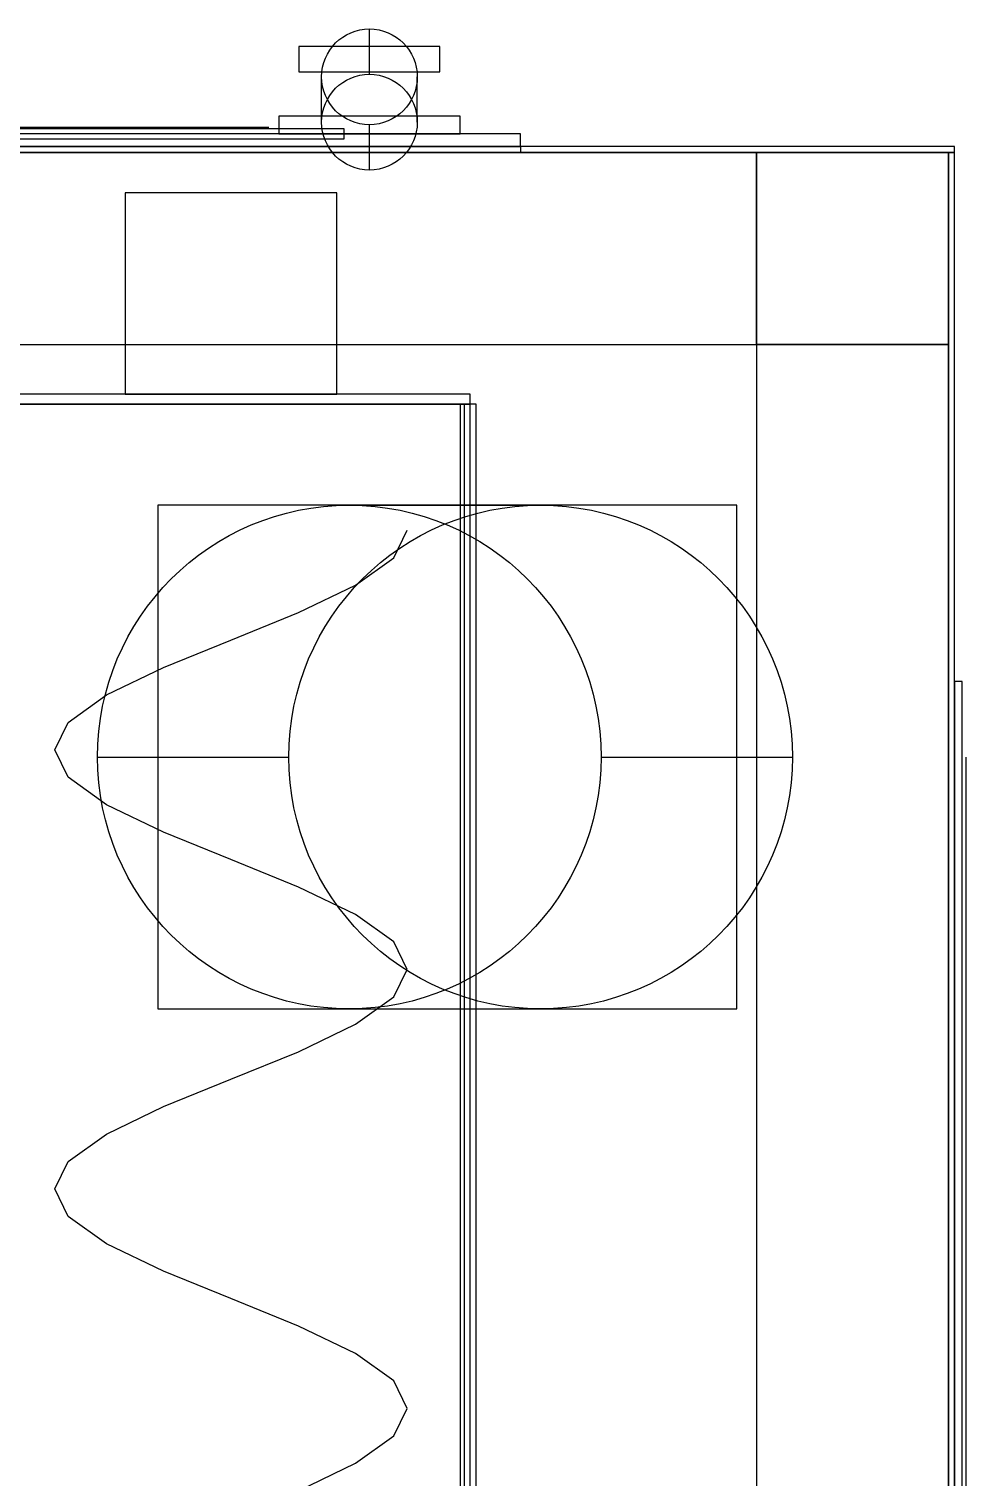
# Model space of a CAD drawing. Header units: metres. Extents: x -4 to 954, y -25 to 874.
# Drawn here: x 767.4 to 953.5, y 587.1 to 874.5 of the extents above; entities that cross this region are included whole.
import ezdxf

# ---------------------------------------------------------------- set-up
doc = ezdxf.new("R2010")
doc.units = ezdxf.units.M
for name, color, linetype in [('00_RUEDAS_INDUSTRIALES', 7, 'Continuous'), ('01_CHASIS_PTR_SOLDADO', 4, 'Continuous'), ('02_COMPUERTA_MANTENIMIENTO_TRASERA', 1, 'Continuous'), ('02_FORRO_EXTERIOR_LAMINA', 8, 'Continuous'), ('07_CHAROLAS_Y_CANALES', 5, 'Continuous'), ('08_RESORTES_HELICOIDALES', 1, 'Continuous')]:
    doc.layers.add(name, color=color, linetype=linetype)

msp = doc.modelspace()

# ---------------------------------------------------------------- linework, layer by layer
at = {"layer": '00_RUEDAS_INDUSTRIALES'}
for p, q in [((908, 780, -6), (793, 780, -6)), ((793, 780, -6), (793, 680, -6)), ((908, 780, -6), (793, 780)), ((793, 780), (793, 680)), ((793, 780, -6), (793, 780)), ((831, 780, -75), (869, 780, -75)), ((908, 680, -6), (908, 780, -6)), ((908, 680), (908, 780, -6)), ((908, 780, -6), (908, 780, -6)), ((781, 730, -75), (819, 730, -75)), ((881, 730, -75), (919, 730, -75)), ((793, 680, -6), (908, 680, -6)), ((793, 680), (908, 680)), ((793, 680, -6), (793, 680)), ((831, 680, -75), (869, 680, -75)), ((908, 680, -6), (908, 680))]:
    msp.add_line(p, q, dxfattribs=at)
for centre in [(831, 730, -75), (869, 730, -75)]:
    msp.add_circle(centre, 50, dxfattribs=at)
at = {"layer": '01_CHASIS_PTR_SOLDADO'}
for p, q in [((911.9, 850), (38.1, 850)), ((911.9, 850), (38.1, 850, 38.1)), ((911.9, 850, 434.6), (38.1, 850, 434.6)), ((911.9, 850, 434.6), (38.1, 850, 460)), ((911.9, 850, 1791.9), (38.1, 850, 1791.9)), ((911.9, 850, 1791.9), (38.1, 850, 1830)), ((950, 850), (911.9, 850)), ((911.9, 850), (911.9, 811.9)), ((950, 850), (911.9, 850, 1830)), ((911.9, 850, 1830), (911.9, 811.9, 1830)), ((911.9, 850), (911.9, 850, 1830)), ((911.9, 811.9), (911.9, 850)), ((911.9, 811.9, 38.1), (911.9, 850)), ((911.9, 850), (911.9, 850)), ((911.9, 811.9, 434.6), (911.9, 850, 434.6)), ((911.9, 811.9, 460), (911.9, 850, 434.6)), ((911.9, 850, 434.6), (911.9, 850, 434.6)), ((911.9, 811.9, 1791.9), (911.9, 850, 1791.9)), ((911.9, 811.9, 1830), (911.9, 850, 1791.9)), ((911.9, 850, 1791.9), (911.9, 850, 1791.9)), ((950, 811.9), (950, 850)), ((950, 811.9, 1830), (950, 850)), ((950, 850), (950, 850)), ((38.1, 811.9), (911.9, 811.9)), ((38.1, 811.9, 38.1), (911.9, 811.9, 38.1)), ((38.1, 811.9, 434.6), (911.9, 811.9, 434.6)), ((38.1, 811.9, 460), (911.9, 811.9, 460)), ((38.1, 811.9, 1791.9), (911.9, 811.9, 1791.9)), ((38.1, 811.9, 1830), (911.9, 811.9, 1830)), ((911.9, 811.9), (950, 811.9)), ((911.9, 811.9, 1830), (950, 811.9, 1830)), ((911.9, 811.9), (911.9, 811.9, 1830)), ((911.9, 811.9), (911.9, 811.9, 38.1)), ((950, 811.9), (911.9, 811.9)), ((911.9, 811.9), (911.9, 38.1)), ((950, 811.9), (911.9, 811.9, 38.1)), ((911.9, 811.9, 38.1), (911.9, 38.1, 38.1)), ((911.9, 811.9), (911.9, 811.9, 38.1)), ((911.9, 811.9, 434.6), (911.9, 811.9, 460)), ((950, 811.9, 434.6), (911.9, 811.9, 434.6)), ((911.9, 811.9, 434.6), (911.9, 38.1, 434.6)), ((950, 811.9, 434.6), (911.9, 811.9, 460)), ((911.9, 811.9, 460), (911.9, 38.1, 460)), ((911.9, 811.9, 434.6), (911.9, 811.9, 460)), ((911.9, 811.9, 1791.9), (911.9, 811.9, 1830)), ((950, 811.9, 1791.9), (911.9, 811.9, 1791.9)), ((911.9, 811.9, 1791.9), (911.9, 38.1, 1791.9)), ((950, 811.9, 1791.9), (911.9, 811.9, 1830)), ((911.9, 811.9, 1830), (911.9, 38.1, 1830)), ((911.9, 811.9, 1791.9), (911.9, 811.9, 1830)), ((950, 811.9), (950, 811.9, 1830)), ((950, 38.1), (950, 811.9)), ((950, 38.1, 38.1), (950, 811.9)), ((950, 811.9), (950, 811.9)), ((950, 38.1, 434.6), (950, 811.9, 434.6)), ((950, 38.1, 460), (950, 811.9, 434.6)), ((950, 811.9, 434.6), (950, 811.9, 434.6)), ((950, 38.1, 1791.9), (950, 811.9, 1791.9)), ((950, 38.1, 1830), (950, 811.9, 1791.9)), ((950, 811.9, 1791.9), (950, 811.9, 1791.9))]:
    msp.add_line(p, q, dxfattribs=at)
at = {"layer": '02_COMPUERTA_MANTENIMIENTO_TRASERA'}
for p, q in [((835, 865.5, 230), (835, 874.5, 230)), ((849, 871, 224), (821, 871, 224)), ((821, 871, 224), (821, 866, 224)), ((849, 871, 224), (821, 871, 236)), ((821, 871, 236), (821, 866, 236)), ((821, 871, 224), (821, 871, 236)), ((849, 866, 224), (849, 871, 224)), ((849, 866, 236), (849, 871, 224)), ((849, 871, 224), (849, 871, 224)), ((821, 866, 224), (849, 866, 224)), ((821, 866, 236), (849, 866, 236)), ((821, 866, 224), (821, 866, 236)), ((849, 866, 224), (849, 866, 236)), ((825.5, 856, 230), (825.5, 865, 230)), ((844.5, 856, 230), (844.5, 865, 230)), ((853, 857.2, 205), (817, 857.2, 205)), ((817, 857.2, 205), (817, 853.7, 205)), ((853, 857.2, 205), (817, 857.2, 255)), ((817, 857.2, 255), (817, 853.7, 255)), ((817, 857.2, 205), (817, 857.2, 255)), ((853, 853.7, 205), (853, 857.2, 205)), ((853, 853.7, 255), (853, 857.2, 205)), ((853, 857.2, 205), (853, 857.2, 205)), ((865, 853.7, 55), (85, 853.7, 55)), ((865, 853.7, 55), (85, 853.7, 405)), ((830, 854.7, 75), (120, 854.7, 75)), ((830, 854.7, 75), (120, 854.7, 385)), ((135, 855, 85), (815, 855, 85)), ((135, 855, 91), (815, 855, 91)), ((135, 855, 103.5), (815, 855, 103.5)), ((135, 855, 109.5), (815, 855, 109.5)), ((135, 855, 122), (815, 855, 122)), ((135, 855, 128), (815, 855, 128)), ((135, 855, 140.5), (815, 855, 140.5)), ((135, 855, 146.5), (815, 855, 146.5)), ((135, 855, 159), (815, 855, 159)), ((135, 855, 165), (815, 855, 165)), ((135, 855, 177.5), (815, 855, 177.5)), ((135, 855, 183.5), (815, 855, 183.5)), ((135, 855, 196), (815, 855, 196)), ((135, 855, 202), (815, 855, 202)), ((135, 855, 214.5), (815, 855, 214.5)), ((135, 855, 220.5), (815, 855, 220.5)), ((135, 855, 233), (815, 855, 233)), ((135, 855, 239), (815, 855, 239)), ((135, 855, 251.5), (815, 855, 251.5)), ((135, 855, 257.5), (815, 855, 257.5)), ((135, 855, 270), (815, 855, 270)), ((135, 855, 276), (815, 855, 276)), ((135, 855, 288.5), (815, 855, 288.5)), ((135, 855, 294.5), (815, 855, 294.5)), ((135, 855, 307), (815, 855, 307)), ((135, 855, 313), (815, 855, 313)), ((135, 855, 325.5), (815, 855, 325.5)), ((135, 855, 331.5), (815, 855, 331.5)), ((135, 855, 344), (815, 855, 344)), ((135, 855, 350), (815, 855, 350)), ((135, 855, 362.5), (815, 855, 362.5)), ((135, 855, 368.5), (815, 855, 368.5)), ((817, 853.7, 205), (853, 853.7, 205)), ((817, 853.7, 255), (853, 853.7, 255)), ((817, 853.7, 205), (817, 853.7, 255)), ((830, 852.7, 75), (830, 854.7, 75)), ((830, 852.7, 385), (830, 854.7, 75)), ((830, 854.7, 75), (830, 854.7, 75)), ((835, 846.5, 230), (835, 855.5, 230)), ((853, 853.7, 205), (853, 853.7, 255)), ((865, 851.2, 55), (865, 853.7, 55)), ((865, 851.2, 405), (865, 853.7, 55)), ((865, 853.7, 55), (865, 853.7, 55)), ((951.2, 851.2), (-1.2, 851.2)), ((951.2, 851.2), (-1.2, 851.2, 50)), ((951.2, 851.2, 410), (-1.2, 851.2, 410)), ((951.2, 851.2, 410), (-1.2, 851.2, 460)), ((85, 851.2, 55), (865, 851.2, 55)), ((85, 851.2, 405), (865, 851.2, 405)), ((120, 852.7, 75), (830, 852.7, 75)), ((120, 852.7, 385), (830, 852.7, 385)), ((830, 852.7, 75), (830, 852.7, 385)), ((951.2, 851.2, 50), (865, 851.2, 50)), ((865, 851.2, 50), (865, 850, 50)), ((951.2, 851.2, 50), (865, 851.2, 410)), ((865, 851.2, 410), (865, 850, 410)), ((865, 851.2, 50), (865, 851.2, 410)), ((865, 851.2, 55), (865, 851.2, 405)), ((951.2, 850), (951.2, 851.2)), ((951.2, 850, 50), (951.2, 851.2)), ((951.2, 851.2), (951.2, 851.2)), ((951.2, 850, 410), (951.2, 851.2, 410)), ((951.2, 850, 460), (951.2, 851.2, 410)), ((951.2, 851.2, 410), (951.2, 851.2, 410)), ((951.2, 850, 50), (951.2, 851.2, 50)), ((951.2, 850, 410), (951.2, 851.2, 50)), ((951.2, 851.2, 50), (951.2, 851.2, 50)), ((-1.2, 850), (951.2, 850)), ((-1.2, 850, 50), (951.2, 850, 50)), ((-1.2, 850, 410), (951.2, 850, 410)), ((-1.2, 850, 460), (951.2, 850, 460)), ((865, 850, 50), (951.2, 850, 50)), ((865, 850, 410), (951.2, 850, 410)), ((865, 850, 50), (865, 850, 410)), ((951.2, 850), (951.2, 850, 50)), ((951.2, 850, 410), (951.2, 850, 460)), ((951.2, 850, 50), (951.2, 850, 410))]:
    msp.add_line(p, q, dxfattribs=at)
for centre in [(835, 865, 230), (835, 856, 230)]:
    msp.add_circle(centre, 9.5, dxfattribs=at)
at = {"layer": '02_FORRO_EXTERIOR_LAMINA'}
for p, q in [((951.2, 851.2, 460), (-1.2, 851.2, 460)), ((951.2, 851.2, 460), (-1.2, 851.2, 1830)), ((951.2, 850, 460), (951.2, 851.2, 460)), ((951.2, 850, 1830), (951.2, 851.2, 460)), ((951.2, 851.2, 460), (951.2, 851.2, 460)), ((-1.2, 850, 460), (951.2, 850, 460)), ((-1.2, 850, 1830), (951.2, 850, 1830)), ((951.2, 850), (950, 850)), ((950, 850), (950, 0)), ((951.2, 850), (950, 850, 1830)), ((950, 850, 1830), (950, 0, 1830)), ((950, 850), (950, 850, 1830)), ((951.2, 0), (951.2, 850)), ((951.2, 0, 1830), (951.2, 850)), ((951.2, 850), (951.2, 850)), ((951.2, 850, 460), (951.2, 850, 1830)), ((952.7, 745, 70), (951.2, 745, 70)), ((951.2, 745, 70), (951.2, 315, 70)), ((952.7, 745, 70), (951.2, 745, 395)), ((951.2, 745, 395), (951.2, 315, 395)), ((951.2, 745, 70), (951.2, 745, 395)), ((952.7, 315, 70), (952.7, 745, 70)), ((952.7, 315, 395), (952.7, 745, 70)), ((952.7, 745, 70), (952.7, 745, 70)), ((953.5, 330, 85), (953.5, 730, 85)), ((953.5, 330, 90.5), (953.5, 730, 90.5)), ((953.5, 330, 103.5), (953.5, 730, 103.5)), ((953.5, 330, 109), (953.5, 730, 109)), ((953.5, 330, 122), (953.5, 730, 122)), ((953.5, 330, 127.5), (953.5, 730, 127.5)), ((953.5, 330, 140.5), (953.5, 730, 140.5)), ((953.5, 330, 146), (953.5, 730, 146)), ((953.5, 330, 159), (953.5, 730, 159)), ((953.5, 330, 164.5), (953.5, 730, 164.5)), ((953.5, 330, 177.5), (953.5, 730, 177.5)), ((953.5, 330, 183), (953.5, 730, 183)), ((953.5, 330, 196), (953.5, 730, 196)), ((953.5, 330, 201.5), (953.5, 730, 201.5)), ((953.5, 330, 214.5), (953.5, 730, 214.5)), ((953.5, 330, 220), (953.5, 730, 220)), ((953.5, 330, 233), (953.5, 730, 233)), ((953.5, 330, 238.5), (953.5, 730, 238.5)), ((953.5, 330, 251.5), (953.5, 730, 251.5)), ((953.5, 330, 257), (953.5, 730, 257)), ((953.5, 330, 270), (953.5, 730, 270)), ((953.5, 330, 275.5), (953.5, 730, 275.5)), ((953.5, 330, 288.5), (953.5, 730, 288.5)), ((953.5, 330, 294), (953.5, 730, 294)), ((953.5, 330, 307), (953.5, 730, 307)), ((953.5, 330, 312.5), (953.5, 730, 312.5)), ((953.5, 330, 325.5), (953.5, 730, 325.5)), ((953.5, 330, 331), (953.5, 730, 331)), ((953.5, 330, 344), (953.5, 730, 344)), ((953.5, 330, 349.5), (953.5, 730, 349.5)), ((953.5, 330, 362.5), (953.5, 730, 362.5)), ((953.5, 330, 368), (953.5, 730, 368))]:
    msp.add_line(p, q, dxfattribs=at)
at = {"layer": '07_CHAROLAS_Y_CANALES'}
for p, q in [((828.5, 842, 574), (786.5, 842, 574)), ((786.5, 842, 574), (786.5, 802, 574)), ((828.5, 842, 574), (786.5, 842, 616)), ((786.5, 842, 616), (786.5, 802, 616)), ((786.5, 842, 574), (786.5, 842, 616)), ((828.5, 842, 774), (786.5, 842, 774)), ((786.5, 842, 774), (786.5, 802, 774)), ((828.5, 842, 774), (786.5, 842, 816)), ((786.5, 842, 816), (786.5, 802, 816)), ((786.5, 842, 774), (786.5, 842, 816)), ((828.5, 842, 974), (786.5, 842, 974)), ((786.5, 842, 974), (786.5, 802, 974)), ((828.5, 842, 974), (786.5, 842, 1016)), ((786.5, 842, 1016), (786.5, 802, 1016)), ((786.5, 842, 974), (786.5, 842, 1016)), ((828.5, 842, 1174), (786.5, 842, 1174)), ((786.5, 842, 1174), (786.5, 802, 1174)), ((828.5, 842, 1174), (786.5, 842, 1216)), ((786.5, 842, 1216), (786.5, 802, 1216)), ((786.5, 842, 1174), (786.5, 842, 1216)), ((828.5, 842, 1374), (786.5, 842, 1374)), ((786.5, 842, 1374), (786.5, 802, 1374)), ((828.5, 842, 1374), (786.5, 842, 1416)), ((786.5, 842, 1416), (786.5, 802, 1416)), ((786.5, 842, 1374), (786.5, 842, 1416)), ((828.5, 842, 1574), (786.5, 842, 1574)), ((786.5, 842, 1574), (786.5, 802, 1574)), ((828.5, 842, 1574), (786.5, 842, 1616)), ((786.5, 842, 1616), (786.5, 802, 1616)), ((786.5, 842, 1574), (786.5, 842, 1616)), ((828.5, 802, 574), (828.5, 842, 574)), ((828.5, 802, 616), (828.5, 842, 574)), ((828.5, 842, 574), (828.5, 842, 574)), ((828.5, 802, 774), (828.5, 842, 774)), ((828.5, 802, 816), (828.5, 842, 774)), ((828.5, 842, 774), (828.5, 842, 774)), ((828.5, 802, 974), (828.5, 842, 974)), ((828.5, 802, 1016), (828.5, 842, 974)), ((828.5, 842, 974), (828.5, 842, 974)), ((828.5, 802, 1174), (828.5, 842, 1174)), ((828.5, 802, 1216), (828.5, 842, 1174)), ((828.5, 842, 1174), (828.5, 842, 1174)), ((828.5, 802, 1374), (828.5, 842, 1374)), ((828.5, 802, 1416), (828.5, 842, 1374)), ((828.5, 842, 1374), (828.5, 842, 1374)), ((828.5, 802, 1574), (828.5, 842, 1574)), ((828.5, 802, 1616), (828.5, 842, 1574)), ((828.5, 842, 1574), (828.5, 842, 1574)), ((855, 802, 550), (95, 802, 550)), ((855, 802, 550), (95, 802, 635)), ((855, 802, 750), (95, 802, 750)), ((855, 802, 750), (95, 802, 835)), ((855, 802, 950), (95, 802, 950)), ((855, 802, 950), (95, 802, 1035)), ((855, 802, 1150), (95, 802, 1150)), ((855, 802, 1150), (95, 802, 1235)), ((855, 802, 1350), (95, 802, 1350)), ((855, 802, 1350), (95, 802, 1435)), ((855, 802, 1550), (95, 802, 1550)), ((855, 802, 1550), (95, 802, 1635)), ((786.5, 802, 574), (828.5, 802, 574)), ((786.5, 802, 616), (828.5, 802, 616)), ((786.5, 802, 574), (786.5, 802, 616)), ((786.5, 802, 774), (828.5, 802, 774)), ((786.5, 802, 816), (828.5, 802, 816)), ((786.5, 802, 774), (786.5, 802, 816)), ((786.5, 802, 974), (828.5, 802, 974)), ((786.5, 802, 1016), (828.5, 802, 1016)), ((786.5, 802, 974), (786.5, 802, 1016)), ((786.5, 802, 1174), (828.5, 802, 1174)), ((786.5, 802, 1216), (828.5, 802, 1216)), ((786.5, 802, 1174), (786.5, 802, 1216)), ((786.5, 802, 1374), (828.5, 802, 1374)), ((786.5, 802, 1416), (828.5, 802, 1416)), ((786.5, 802, 1374), (786.5, 802, 1416)), ((786.5, 802, 1574), (828.5, 802, 1574)), ((786.5, 802, 1616), (828.5, 802, 1616)), ((786.5, 802, 1574), (786.5, 802, 1616)), ((828.5, 802, 574), (828.5, 802, 616)), ((828.5, 802, 774), (828.5, 802, 816)), ((828.5, 802, 974), (828.5, 802, 1016)), ((828.5, 802, 1174), (828.5, 802, 1216)), ((828.5, 802, 1374), (828.5, 802, 1416)), ((828.5, 802, 1574), (828.5, 802, 1616)), ((855, 800, 550), (855, 802, 550)), ((855, 800, 635), (855, 802, 550)), ((855, 802, 550), (855, 802, 550)), ((855, 800, 750), (855, 802, 750)), ((855, 800, 835), (855, 802, 750)), ((855, 802, 750), (855, 802, 750)), ((855, 800, 950), (855, 802, 950)), ((855, 800, 1035), (855, 802, 950)), ((855, 802, 950), (855, 802, 950)), ((855, 800, 1150), (855, 802, 1150)), ((855, 800, 1235), (855, 802, 1150)), ((855, 802, 1150), (855, 802, 1150)), ((855, 800, 1350), (855, 802, 1350)), ((855, 800, 1435), (855, 802, 1350)), ((855, 802, 1350), (855, 802, 1350)), ((855, 800, 1550), (855, 802, 1550)), ((855, 800, 1635), (855, 802, 1550)), ((855, 802, 1550), (855, 802, 1550)), ((855, 800, 550), (95, 800, 550)), ((855, 800, 550), (95, 800, 552)), ((95, 800, 550), (855, 800, 550)), ((95, 800, 635), (855, 800, 635)), ((855, 800, 750), (95, 800, 750)), ((855, 800, 750), (95, 800, 752)), ((95, 800, 750), (855, 800, 750)), ((95, 800, 835), (855, 800, 835)), ((855, 800, 950), (95, 800, 950)), ((855, 800, 950), (95, 800, 952)), ((95, 800, 950), (855, 800, 950)), ((95, 800, 1035), (855, 800, 1035)), ((855, 800, 1150), (95, 800, 1150)), ((855, 800, 1150), (95, 800, 1152)), ((95, 800, 1150), (855, 800, 1150)), ((95, 800, 1235), (855, 800, 1235)), ((855, 800, 1350), (95, 800, 1350)), ((855, 800, 1350), (95, 800, 1352)), ((95, 800, 1350), (855, 800, 1350)), ((95, 800, 1435), (855, 800, 1435)), ((855, 800, 1550), (95, 800, 1550)), ((855, 800, 1550), (95, 800, 1552)), ((95, 800, 1550), (855, 800, 1550)), ((95, 800, 1635), (855, 800, 1635)), ((855, 800, 550), (853, 800, 550)), ((853, 800, 550), (853, 150, 550)), ((855, 800, 550), (853, 800, 570)), ((853, 800, 570), (853, 150, 570)), ((853, 800, 550), (853, 800, 570)), ((855, 800, 750), (853, 800, 750)), ((853, 800, 750), (853, 150, 750)), ((855, 800, 750), (853, 800, 770)), ((853, 800, 770), (853, 150, 770)), ((853, 800, 750), (853, 800, 770)), ((855, 800, 950), (853, 800, 950)), ((853, 800, 950), (853, 150, 950)), ((855, 800, 950), (853, 800, 970)), ((853, 800, 970), (853, 150, 970)), ((853, 800, 950), (853, 800, 970)), ((855, 800, 1150), (853, 800, 1150)), ((853, 800, 1150), (853, 150, 1150)), ((855, 800, 1150), (853, 800, 1170)), ((853, 800, 1170), (853, 150, 1170)), ((853, 800, 1150), (853, 800, 1170)), ((855, 800, 1350), (853, 800, 1350)), ((853, 800, 1350), (853, 150, 1350)), ((855, 800, 1350), (853, 800, 1370)), ((853, 800, 1370), (853, 150, 1370)), ((853, 800, 1350), (853, 800, 1370)), ((855, 800, 1550), (853, 800, 1550)), ((853, 800, 1550), (853, 150, 1550)), ((855, 800, 1550), (853, 800, 1570)), ((853, 800, 1570), (853, 150, 1570)), ((853, 800, 1550), (853, 800, 1570)), ((856.2, 800, 552), (853.8, 800, 552)), ((853.8, 800, 552), (853.8, 150, 552)), ((856.2, 800, 552), (853.8, 800, 612)), ((853.8, 800, 612), (853.8, 150, 612)), ((853.8, 800, 552), (853.8, 800, 612)), ((856.2, 800, 752), (853.8, 800, 752)), ((853.8, 800, 752), (853.8, 150, 752)), ((856.2, 800, 752), (853.8, 800, 812)), ((853.8, 800, 812), (853.8, 150, 812)), ((853.8, 800, 752), (853.8, 800, 812)), ((856.2, 800, 952), (853.8, 800, 952)), ((853.8, 800, 952), (853.8, 150, 952)), ((856.2, 800, 952), (853.8, 800, 1012)), ((853.8, 800, 1012), (853.8, 150, 1012)), ((853.8, 800, 952), (853.8, 800, 1012)), ((856.2, 800, 1152), (853.8, 800, 1152)), ((853.8, 800, 1152), (853.8, 150, 1152)), ((856.2, 800, 1152), (853.8, 800, 1212)), ((853.8, 800, 1212), (853.8, 150, 1212)), ((853.8, 800, 1152), (853.8, 800, 1212)), ((856.2, 800, 1352), (853.8, 800, 1352)), ((853.8, 800, 1352), (853.8, 150, 1352)), ((856.2, 800, 1352), (853.8, 800, 1412)), ((853.8, 800, 1412), (853.8, 150, 1412)), ((853.8, 800, 1352), (853.8, 800, 1412)), ((856.2, 800, 1552), (853.8, 800, 1552)), ((853.8, 800, 1552), (853.8, 150, 1552)), ((856.2, 800, 1552), (853.8, 800, 1612)), ((853.8, 800, 1612), (853.8, 150, 1612)), ((853.8, 800, 1552), (853.8, 800, 1612)), ((855, 150, 550), (855, 800, 550)), ((855, 150, 552), (855, 800, 550)), ((855, 800, 550), (855, 800, 550)), ((855, 150, 550), (855, 800, 550)), ((855, 150, 570), (855, 800, 550)), ((855, 800, 550), (855, 800, 550)), ((855, 800, 550), (855, 800, 635)), ((855, 150, 750), (855, 800, 750)), ((855, 150, 752), (855, 800, 750)), ((855, 800, 750), (855, 800, 750)), ((855, 150, 750), (855, 800, 750)), ((855, 150, 770), (855, 800, 750)), ((855, 800, 750), (855, 800, 750)), ((855, 800, 750), (855, 800, 835)), ((855, 150, 950), (855, 800, 950)), ((855, 150, 952), (855, 800, 950)), ((855, 800, 950), (855, 800, 950)), ((855, 150, 950), (855, 800, 950)), ((855, 150, 970), (855, 800, 950)), ((855, 800, 950), (855, 800, 950)), ((855, 800, 950), (855, 800, 1035)), ((855, 150, 1150), (855, 800, 1150)), ((855, 150, 1152), (855, 800, 1150)), ((855, 800, 1150), (855, 800, 1150)), ((855, 150, 1150), (855, 800, 1150)), ((855, 150, 1170), (855, 800, 1150)), ((855, 800, 1150), (855, 800, 1150)), ((855, 800, 1150), (855, 800, 1235)), ((855, 150, 1350), (855, 800, 1350)), ((855, 150, 1352), (855, 800, 1350)), ((855, 800, 1350), (855, 800, 1350)), ((855, 150, 1350), (855, 800, 1350)), ((855, 150, 1370), (855, 800, 1350)), ((855, 800, 1350), (855, 800, 1350)), ((855, 800, 1350), (855, 800, 1435)), ((855, 150, 1550), (855, 800, 1550)), ((855, 150, 1552), (855, 800, 1550)), ((855, 800, 1550), (855, 800, 1550)), ((855, 150, 1550), (855, 800, 1550)), ((855, 150, 1570), (855, 800, 1550)), ((855, 800, 1550), (855, 800, 1550)), ((855, 800, 1550), (855, 800, 1635)), ((856.2, 150, 552), (856.2, 800, 552)), ((856.2, 150, 612), (856.2, 800, 552)), ((856.2, 800, 552), (856.2, 800, 552)), ((856.2, 150, 752), (856.2, 800, 752)), ((856.2, 150, 812), (856.2, 800, 752)), ((856.2, 800, 752), (856.2, 800, 752)), ((856.2, 150, 952), (856.2, 800, 952)), ((856.2, 150, 1012), (856.2, 800, 952)), ((856.2, 800, 952), (856.2, 800, 952)), ((856.2, 150, 1152), (856.2, 800, 1152)), ((856.2, 150, 1212), (856.2, 800, 1152)), ((856.2, 800, 1152), (856.2, 800, 1152)), ((856.2, 150, 1352), (856.2, 800, 1352)), ((856.2, 150, 1412), (856.2, 800, 1352)), ((856.2, 800, 1352), (856.2, 800, 1352)), ((856.2, 150, 1552), (856.2, 800, 1552)), ((856.2, 150, 1612), (856.2, 800, 1552)), ((856.2, 800, 1552), (856.2, 800, 1552))]:
    msp.add_line(p, q, dxfattribs=at)
at = {"layer": '08_RESORTES_HELICOIDALES'}
for p, q in [((839.84, 769.55, 581.61), (842.5, 775, 595)), ((839.84, 769.55, 781.61), (842.5, 775, 795)), ((839.84, 769.55, 981.61), (842.5, 775, 995)), ((839.84, 769.55, 1181.61), (842.5, 775, 1195)), ((839.84, 769.55, 1381.61), (842.5, 775, 1395)), ((839.84, 769.55, 1581.61), (842.5, 775, 1595)), ((832.25, 764.11, 570.25), (839.84, 769.55, 581.61)), ((832.25, 764.11, 770.25), (839.84, 769.55, 781.61)), ((832.25, 764.11, 970.25), (839.84, 769.55, 981.61)), ((832.25, 764.11, 1170.25), (839.84, 769.55, 1181.61)), ((832.25, 764.11, 1370.25), (839.84, 769.55, 1381.61)), ((832.25, 764.11, 1570.25), (839.84, 769.55, 1581.61)), ((820.89, 758.66, 562.66), (832.25, 764.11, 570.25)), ((820.89, 758.66, 762.66), (832.25, 764.11, 770.25)), ((820.89, 758.66, 962.66), (832.25, 764.11, 970.25)), ((820.89, 758.66, 1162.66), (832.25, 764.11, 1170.25)), ((820.89, 758.66, 1362.66), (832.25, 764.11, 1370.25)), ((820.89, 758.66, 1562.66), (832.25, 764.11, 1570.25)), ((807.5, 753.21, 560), (820.89, 758.66, 562.66)), ((807.5, 753.21, 760), (820.89, 758.66, 762.66)), ((807.5, 753.21, 960), (820.89, 758.66, 962.66)), ((807.5, 753.21, 1160), (820.89, 758.66, 1162.66)), ((807.5, 753.21, 1360), (820.89, 758.66, 1362.66)), ((807.5, 753.21, 1560), (820.89, 758.66, 1562.66)), ((794.11, 747.77, 562.66), (807.5, 753.21, 560)), ((794.11, 747.77, 762.66), (807.5, 753.21, 760)), ((794.11, 747.77, 962.66), (807.5, 753.21, 960)), ((794.11, 747.77, 1162.66), (807.5, 753.21, 1160)), ((794.11, 747.77, 1362.66), (807.5, 753.21, 1360)), ((794.11, 747.77, 1562.66), (807.5, 753.21, 1560)), ((782.75, 742.32, 570.25), (794.11, 747.77, 562.66)), ((782.75, 742.32, 770.25), (794.11, 747.77, 762.66)), ((782.75, 742.32, 970.25), (794.11, 747.77, 962.66)), ((782.75, 742.32, 1170.25), (794.11, 747.77, 1162.66)), ((782.75, 742.32, 1370.25), (794.11, 747.77, 1362.66)), ((782.75, 742.32, 1570.25), (794.11, 747.77, 1562.66)), ((775.16, 736.88, 581.61), (782.75, 742.32, 570.25)), ((775.16, 736.88, 781.61), (782.75, 742.32, 770.25)), ((775.16, 736.88, 981.61), (782.75, 742.32, 970.25)), ((775.16, 736.88, 1181.61), (782.75, 742.32, 1170.25)), ((775.16, 736.88, 1381.61), (782.75, 742.32, 1370.25)), ((775.16, 736.88, 1581.61), (782.75, 742.32, 1570.25)), ((772.5, 731.43, 595), (775.16, 736.88, 581.61)), ((772.5, 731.43, 795), (775.16, 736.88, 781.61)), ((772.5, 731.43, 995), (775.16, 736.88, 981.61)), ((772.5, 731.43, 1195), (775.16, 736.88, 1181.61)), ((772.5, 731.43, 1395), (775.16, 736.88, 1381.61)), ((772.5, 731.43, 1595), (775.16, 736.88, 1581.61)), ((775.16, 725.98, 608.39), (772.5, 731.43, 595)), ((775.16, 725.98, 808.39), (772.5, 731.43, 795)), ((775.16, 725.98, 1008.39), (772.5, 731.43, 995)), ((775.16, 725.98, 1208.39), (772.5, 731.43, 1195)), ((775.16, 725.98, 1408.39), (772.5, 731.43, 1395)), ((775.16, 725.98, 1608.39), (772.5, 731.43, 1595)), ((782.75, 720.54, 619.75), (775.16, 725.98, 608.39)), ((782.75, 720.54, 819.75), (775.16, 725.98, 808.39)), ((782.75, 720.54, 1019.75), (775.16, 725.98, 1008.39)), ((782.75, 720.54, 1219.75), (775.16, 725.98, 1208.39)), ((782.75, 720.54, 1419.75), (775.16, 725.98, 1408.39)), ((782.75, 720.54, 1619.75), (775.16, 725.98, 1608.39)), ((794.11, 715.09, 627.34), (782.75, 720.54, 619.75)), ((794.11, 715.09, 827.34), (782.75, 720.54, 819.75)), ((794.11, 715.09, 1027.34), (782.75, 720.54, 1019.75)), ((794.11, 715.09, 1227.34), (782.75, 720.54, 1219.75)), ((794.11, 715.09, 1427.34), (782.75, 720.54, 1419.75)), ((794.11, 715.09, 1627.34), (782.75, 720.54, 1619.75)), ((807.5, 709.64, 630), (794.11, 715.09, 627.34)), ((807.5, 709.64, 830), (794.11, 715.09, 827.34)), ((807.5, 709.64, 1030), (794.11, 715.09, 1027.34)), ((807.5, 709.64, 1230), (794.11, 715.09, 1227.34)), ((807.5, 709.64, 1430), (794.11, 715.09, 1427.34)), ((807.5, 709.64, 1630), (794.11, 715.09, 1627.34)), ((820.89, 704.2, 627.34), (807.5, 709.64, 630)), ((820.89, 704.2, 827.34), (807.5, 709.64, 830)), ((820.89, 704.2, 1027.34), (807.5, 709.64, 1030)), ((820.89, 704.2, 1227.34), (807.5, 709.64, 1230)), ((820.89, 704.2, 1427.34), (807.5, 709.64, 1430)), ((820.89, 704.2, 1627.34), (807.5, 709.64, 1630)), ((832.25, 698.75, 619.75), (820.89, 704.2, 627.34)), ((832.25, 698.75, 819.75), (820.89, 704.2, 827.34)), ((832.25, 698.75, 1019.75), (820.89, 704.2, 1027.34)), ((832.25, 698.75, 1219.75), (820.89, 704.2, 1227.34)), ((832.25, 698.75, 1419.75), (820.89, 704.2, 1427.34)), ((832.25, 698.75, 1619.75), (820.89, 704.2, 1627.34)), ((839.84, 693.3, 608.39), (832.25, 698.75, 619.75)), ((839.84, 693.3, 808.39), (832.25, 698.75, 819.75)), ((839.84, 693.3, 1008.39), (832.25, 698.75, 1019.75)), ((839.84, 693.3, 1208.39), (832.25, 698.75, 1219.75)), ((839.84, 693.3, 1408.39), (832.25, 698.75, 1419.75)), ((839.84, 693.3, 1608.39), (832.25, 698.75, 1619.75)), ((842.5, 687.86, 595), (839.84, 693.3, 608.39)), ((842.5, 687.86, 795), (839.84, 693.3, 808.39)), ((842.5, 687.86, 995), (839.84, 693.3, 1008.39)), ((842.5, 687.86, 1195), (839.84, 693.3, 1208.39)), ((842.5, 687.86, 1395), (839.84, 693.3, 1408.39)), ((842.5, 687.86, 1595), (839.84, 693.3, 1608.39)), ((839.84, 682.41, 581.61), (842.5, 687.86, 595)), ((839.84, 682.41, 781.61), (842.5, 687.86, 795)), ((839.84, 682.41, 981.61), (842.5, 687.86, 995)), ((839.84, 682.41, 1181.61), (842.5, 687.86, 1195)), ((839.84, 682.41, 1381.61), (842.5, 687.86, 1395)), ((839.84, 682.41, 1581.61), (842.5, 687.86, 1595)), ((832.25, 676.96, 570.25), (839.84, 682.41, 581.61)), ((832.25, 676.96, 770.25), (839.84, 682.41, 781.61)), ((832.25, 676.96, 970.25), (839.84, 682.41, 981.61)), ((832.25, 676.96, 1170.25), (839.84, 682.41, 1181.61)), ((832.25, 676.96, 1370.25), (839.84, 682.41, 1381.61)), ((832.25, 676.96, 1570.25), (839.84, 682.41, 1581.61)), ((820.89, 671.52, 562.66), (832.25, 676.96, 570.25)), ((820.89, 671.52, 762.66), (832.25, 676.96, 770.25)), ((820.89, 671.52, 962.66), (832.25, 676.96, 970.25)), ((820.89, 671.52, 1162.66), (832.25, 676.96, 1170.25)), ((820.89, 671.52, 1362.66), (832.25, 676.96, 1370.25)), ((820.89, 671.52, 1562.66), (832.25, 676.96, 1570.25)), ((807.5, 666.07, 560), (820.89, 671.52, 562.66)), ((807.5, 666.07, 760), (820.89, 671.52, 762.66)), ((807.5, 666.07, 960), (820.89, 671.52, 962.66)), ((807.5, 666.07, 1160), (820.89, 671.52, 1162.66)), ((807.5, 666.07, 1360), (820.89, 671.52, 1362.66)), ((807.5, 666.07, 1560), (820.89, 671.52, 1562.66)), ((794.11, 660.62, 562.66), (807.5, 666.07, 560)), ((794.11, 660.62, 762.66), (807.5, 666.07, 760)), ((794.11, 660.62, 962.66), (807.5, 666.07, 960)), ((794.11, 660.62, 1162.66), (807.5, 666.07, 1160)), ((794.11, 660.62, 1362.66), (807.5, 666.07, 1360)), ((794.11, 660.62, 1562.66), (807.5, 666.07, 1560)), ((782.75, 655.18, 570.25), (794.11, 660.62, 562.66)), ((782.75, 655.18, 770.25), (794.11, 660.62, 762.66)), ((782.75, 655.18, 970.25), (794.11, 660.62, 962.66)), ((782.75, 655.18, 1170.25), (794.11, 660.62, 1162.66)), ((782.75, 655.18, 1370.25), (794.11, 660.62, 1362.66)), ((782.75, 655.18, 1570.25), (794.11, 660.62, 1562.66)), ((775.16, 649.73, 581.61), (782.75, 655.18, 570.25)), ((775.16, 649.73, 781.61), (782.75, 655.18, 770.25)), ((775.16, 649.73, 981.61), (782.75, 655.18, 970.25)), ((775.16, 649.73, 1181.61), (782.75, 655.18, 1170.25)), ((775.16, 649.73, 1381.61), (782.75, 655.18, 1370.25)), ((775.16, 649.73, 1581.61), (782.75, 655.18, 1570.25)), ((772.5, 644.29, 595), (775.16, 649.73, 581.61)), ((772.5, 644.29, 795), (775.16, 649.73, 781.61)), ((772.5, 644.29, 995), (775.16, 649.73, 981.61)), ((772.5, 644.29, 1195), (775.16, 649.73, 1181.61)), ((772.5, 644.29, 1395), (775.16, 649.73, 1381.61)), ((772.5, 644.29, 1595), (775.16, 649.73, 1581.61)), ((775.16, 638.84, 608.39), (772.5, 644.29, 595)), ((775.16, 638.84, 808.39), (772.5, 644.29, 795)), ((775.16, 638.84, 1008.39), (772.5, 644.29, 995)), ((775.16, 638.84, 1208.39), (772.5, 644.29, 1195)), ((775.16, 638.84, 1408.39), (772.5, 644.29, 1395)), ((775.16, 638.84, 1608.39), (772.5, 644.29, 1595)), ((782.75, 633.39, 619.75), (775.16, 638.84, 608.39)), ((782.75, 633.39, 819.75), (775.16, 638.84, 808.39)), ((782.75, 633.39, 1019.75), (775.16, 638.84, 1008.39)), ((782.75, 633.39, 1219.75), (775.16, 638.84, 1208.39)), ((782.75, 633.39, 1419.75), (775.16, 638.84, 1408.39)), ((782.75, 633.39, 1619.75), (775.16, 638.84, 1608.39)), ((794.11, 627.95, 627.34), (782.75, 633.39, 619.75)), ((794.11, 627.95, 827.34), (782.75, 633.39, 819.75)), ((794.11, 627.95, 1027.34), (782.75, 633.39, 1019.75)), ((794.11, 627.95, 1227.34), (782.75, 633.39, 1219.75)), ((794.11, 627.95, 1427.34), (782.75, 633.39, 1419.75)), ((794.11, 627.95, 1627.34), (782.75, 633.39, 1619.75)), ((807.5, 622.5, 630), (794.11, 627.95, 627.34)), ((807.5, 622.5, 830), (794.11, 627.95, 827.34)), ((807.5, 622.5, 1030), (794.11, 627.95, 1027.34)), ((807.5, 622.5, 1230), (794.11, 627.95, 1227.34)), ((807.5, 622.5, 1430), (794.11, 627.95, 1427.34)), ((807.5, 622.5, 1630), (794.11, 627.95, 1627.34)), ((820.89, 617.05, 627.34), (807.5, 622.5, 630)), ((820.89, 617.05, 827.34), (807.5, 622.5, 830)), ((820.89, 617.05, 1027.34), (807.5, 622.5, 1030)), ((820.89, 617.05, 1227.34), (807.5, 622.5, 1230)), ((820.89, 617.05, 1427.34), (807.5, 622.5, 1430)), ((820.89, 617.05, 1627.34), (807.5, 622.5, 1630)), ((832.25, 611.61, 619.75), (820.89, 617.05, 627.34)), ((832.25, 611.61, 819.75), (820.89, 617.05, 827.34)), ((832.25, 611.61, 1019.75), (820.89, 617.05, 1027.34)), ((832.25, 611.61, 1219.75), (820.89, 617.05, 1227.34)), ((832.25, 611.61, 1419.75), (820.89, 617.05, 1427.34)), ((832.25, 611.61, 1619.75), (820.89, 617.05, 1627.34)), ((839.84, 606.16, 608.39), (832.25, 611.61, 619.75)), ((839.84, 606.16, 808.39), (832.25, 611.61, 819.75)), ((839.84, 606.16, 1008.39), (832.25, 611.61, 1019.75)), ((839.84, 606.16, 1208.39), (832.25, 611.61, 1219.75)), ((839.84, 606.16, 1408.39), (832.25, 611.61, 1419.75)), ((839.84, 606.16, 1608.39), (832.25, 611.61, 1619.75)), ((842.5, 600.71, 595), (839.84, 606.16, 608.39)), ((842.5, 600.71, 795), (839.84, 606.16, 808.39)), ((842.5, 600.71, 995), (839.84, 606.16, 1008.39)), ((842.5, 600.71, 1195), (839.84, 606.16, 1208.39)), ((842.5, 600.71, 1395), (839.84, 606.16, 1408.39)), ((842.5, 600.71, 1595), (839.84, 606.16, 1608.39)), ((839.84, 595.27, 581.61), (842.5, 600.71, 595)), ((839.84, 595.27, 781.61), (842.5, 600.71, 795)), ((839.84, 595.27, 981.61), (842.5, 600.71, 995)), ((839.84, 595.27, 1181.61), (842.5, 600.71, 1195)), ((839.84, 595.27, 1381.61), (842.5, 600.71, 1395)), ((839.84, 595.27, 1581.61), (842.5, 600.71, 1595)), ((832.25, 589.82, 570.25), (839.84, 595.27, 581.61)), ((832.25, 589.82, 770.25), (839.84, 595.27, 781.61)), ((832.25, 589.82, 970.25), (839.84, 595.27, 981.61)), ((832.25, 589.82, 1170.25), (839.84, 595.27, 1181.61)), ((832.25, 589.82, 1370.25), (839.84, 595.27, 1381.61)), ((832.25, 589.82, 1570.25), (839.84, 595.27, 1581.61)), ((820.89, 584.38, 562.66), (832.25, 589.82, 570.25)), ((820.89, 584.38, 762.66), (832.25, 589.82, 770.25)), ((820.89, 584.38, 962.66), (832.25, 589.82, 970.25)), ((820.89, 584.38, 1162.66), (832.25, 589.82, 1170.25)), ((820.89, 584.38, 1362.66), (832.25, 589.82, 1370.25)), ((820.89, 584.38, 1562.66), (832.25, 589.82, 1570.25))]:
    msp.add_line(p, q, dxfattribs=at)

doc.saveas('drawing.dxf')
